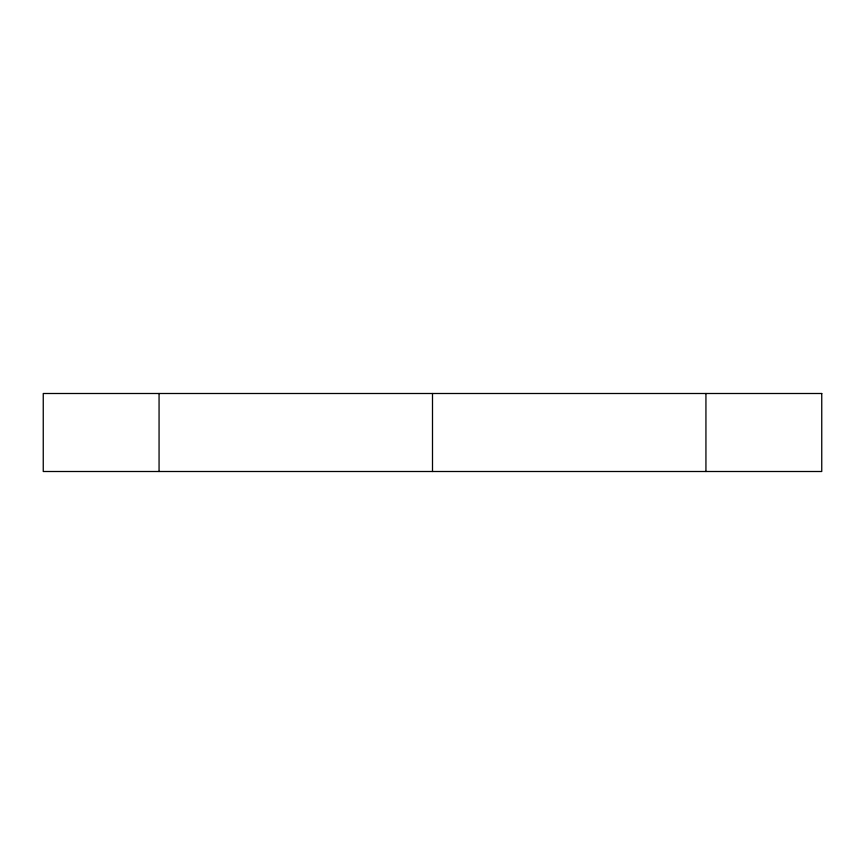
<?xml version="1.0" encoding="UTF-8"?>
<svg xmlns="http://www.w3.org/2000/svg" width="865" height="865" viewBox="0 0 865 865"><rect width="100%" height="100%" fill="white"/><g stroke="black" fill="none" stroke-linecap="round" stroke-linejoin="round"><path stroke-width="1.3" d="M705.937 393.499L705.937 471.501M432.5 393.499L432.5 471.501M159.063 393.499L159.063 471.501M821.75 393.499L43.25 393.499L43.25 471.501L821.75 471.501L821.75 393.499"/></g></svg>
